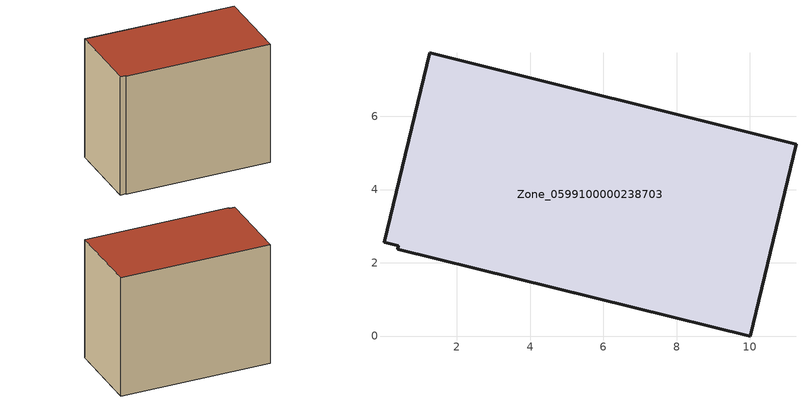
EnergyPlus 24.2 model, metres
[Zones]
Zone_0599100000238703
 floor ground (C_G): 0.38,2.37 0.4,2.47 0.02,2.56 1.26,7.73 11.26,5.24 10.01,0 z0
 wall outside (C_F): 10.01,0 11.26,5.24 1.26,7.73 0.02,2.56 0.4,2.47 0.38,2.37 10.01,0 z0:8.52
 roof outside (C_R): 0.4,2.47 0.38,2.37 10.01,0 11.26,5.24 1.26,7.73 0.02,2.56 z8.52
[BUILDING]
Pand.0599100000238703: North Axis=0; Terrain=City; Loads Convergence Tolerance Value=0.04; Temperature Convergence Tolerance Value=0.4; Solar Distribution=FullExterior; Maximum Number of Warmup Days=25; Minimum Number of Warmup Days=1
[Site:Location]
Rotterdam.The.Hague.AP_ZH_NLD Design_Conditions: Latitude=51.96; Longitude=4.45; Time Zone=1; Elevation=-4.5
[SITE:GROUNDTEMPERATURE:BUILDINGSURFACE]
18, 18, 18, 18, 18, 18, 18, 18, 18, 18, 18, 18
[MATERIAL] Thermal Absorptance=0.9; Solar Absorptance=0.7; Visible Absorptance=0.7
Name | Roughness | Thickness | Conductivity | Density | Specific Heat
G.TI.1992-2005 | MediumSmooth | 0.15 | 0.06 | 540 | 1210
F.TI.1992-2005 | Rough | 0.3 | 0.12 | 1920 | 840
R.TI.1992-2005 | MediumRough | 0.2 | 0.08 | 1500 | 1000
[CONSTRUCTION]
C_G: G.TI.1992-2005
C_F: F.TI.1992-2005
C_R: R.TI.1992-2005
[ZONE]
Zone_0599100000238703: Type=1; Multiplier=1; Ceiling Height=Autocalculate; Volume=Autocalculate; Floor Area=autocalculate; Part of Total Floor Area=Yes
[ZONEINFILTRATION:DESIGNFLOWRATE]
Infil_Zone_0599100000238703: Zone or ZoneList or Space or SpaceList=Zone_0599100000238703; Schedule=AlwaysOn; Design Flow Rate Calculation Method=Flow/Area; Flow Rate per Floor Area=0.0015; Constant Term Coefficient=1; Temperature Term Coefficient=0; Velocity Term Coefficient=0; Velocity Squared Term Coefficient=0
[HVACTEMPLATE:ZONE:IDEALLOADSAIRSYSTEM]
Zone_0599100000238703: Maximum Heating Supply Air Temperature=50; Minimum Cooling Supply Air Temperature=13; Maximum Heating Supply Air Humidity Ratio=0.0156; Minimum Cooling Supply Air Humidity Ratio=0.0077; Heating Limit=NoLimit; Cooling Limit=NoLimit; Dehumidification Control Type=ConstantSensibleHeatRatio; Cooling Sensible Heat Ratio=0.7; Dehumidification Setpoint=60; Humidification Control Type=None; Humidification Setpoint=30; Outdoor Air Method=None; Outdoor Air Flow Rate per Person=0.00944; Outdoor Air Flow Rate per Zone Floor Area=0; Outdoor Air Flow Rate per Zone=0; Demand Controlled Ventilation Type=None; Outdoor Air Economizer Type=NoEconomizer; Heat Recovery Type=None; Sensible Heat Recovery Effectiveness=0.7; Latent Heat Recovery Effectiveness=0.65
[ZONECONTROL:THERMOSTAT]
ThermostatControl_Zone_0599100000238703: Zone or ZoneList=Zone_0599100000238703; Control Type Schedule=DualSetpointControlType; Control 1=Thermostat_Zone_0599100000238703; Temperature Difference Between Cutout And Setpoint=0
[THERMOSTATSETPOINT:DUALSETPOINT]
Thermostat_Zone_0599100000238703: Heating Setpoint Temperature Schedule=HeatingSetpoint_Zone_0599100000238703; Cooling Setpoint Temperature Schedule=CoolingSetpoint_Zone_0599100000238703
[SCHEDULE:COMPACT]
HeatingSetpoint_Zone_0599100000238703: Through: 12/31, For: AllDays, Until: 24:00, 21
CoolingSetpoint_Zone_0599100000238703: Through: 12/31, For: AllDays, Until: 24:00, 24
DualSetpointControlType: Through: 12/31, For: AllDays, Until: 24:00, 4
AlwaysOn: Through: 12/31, For: AllDays, Until: 24:00, 1
